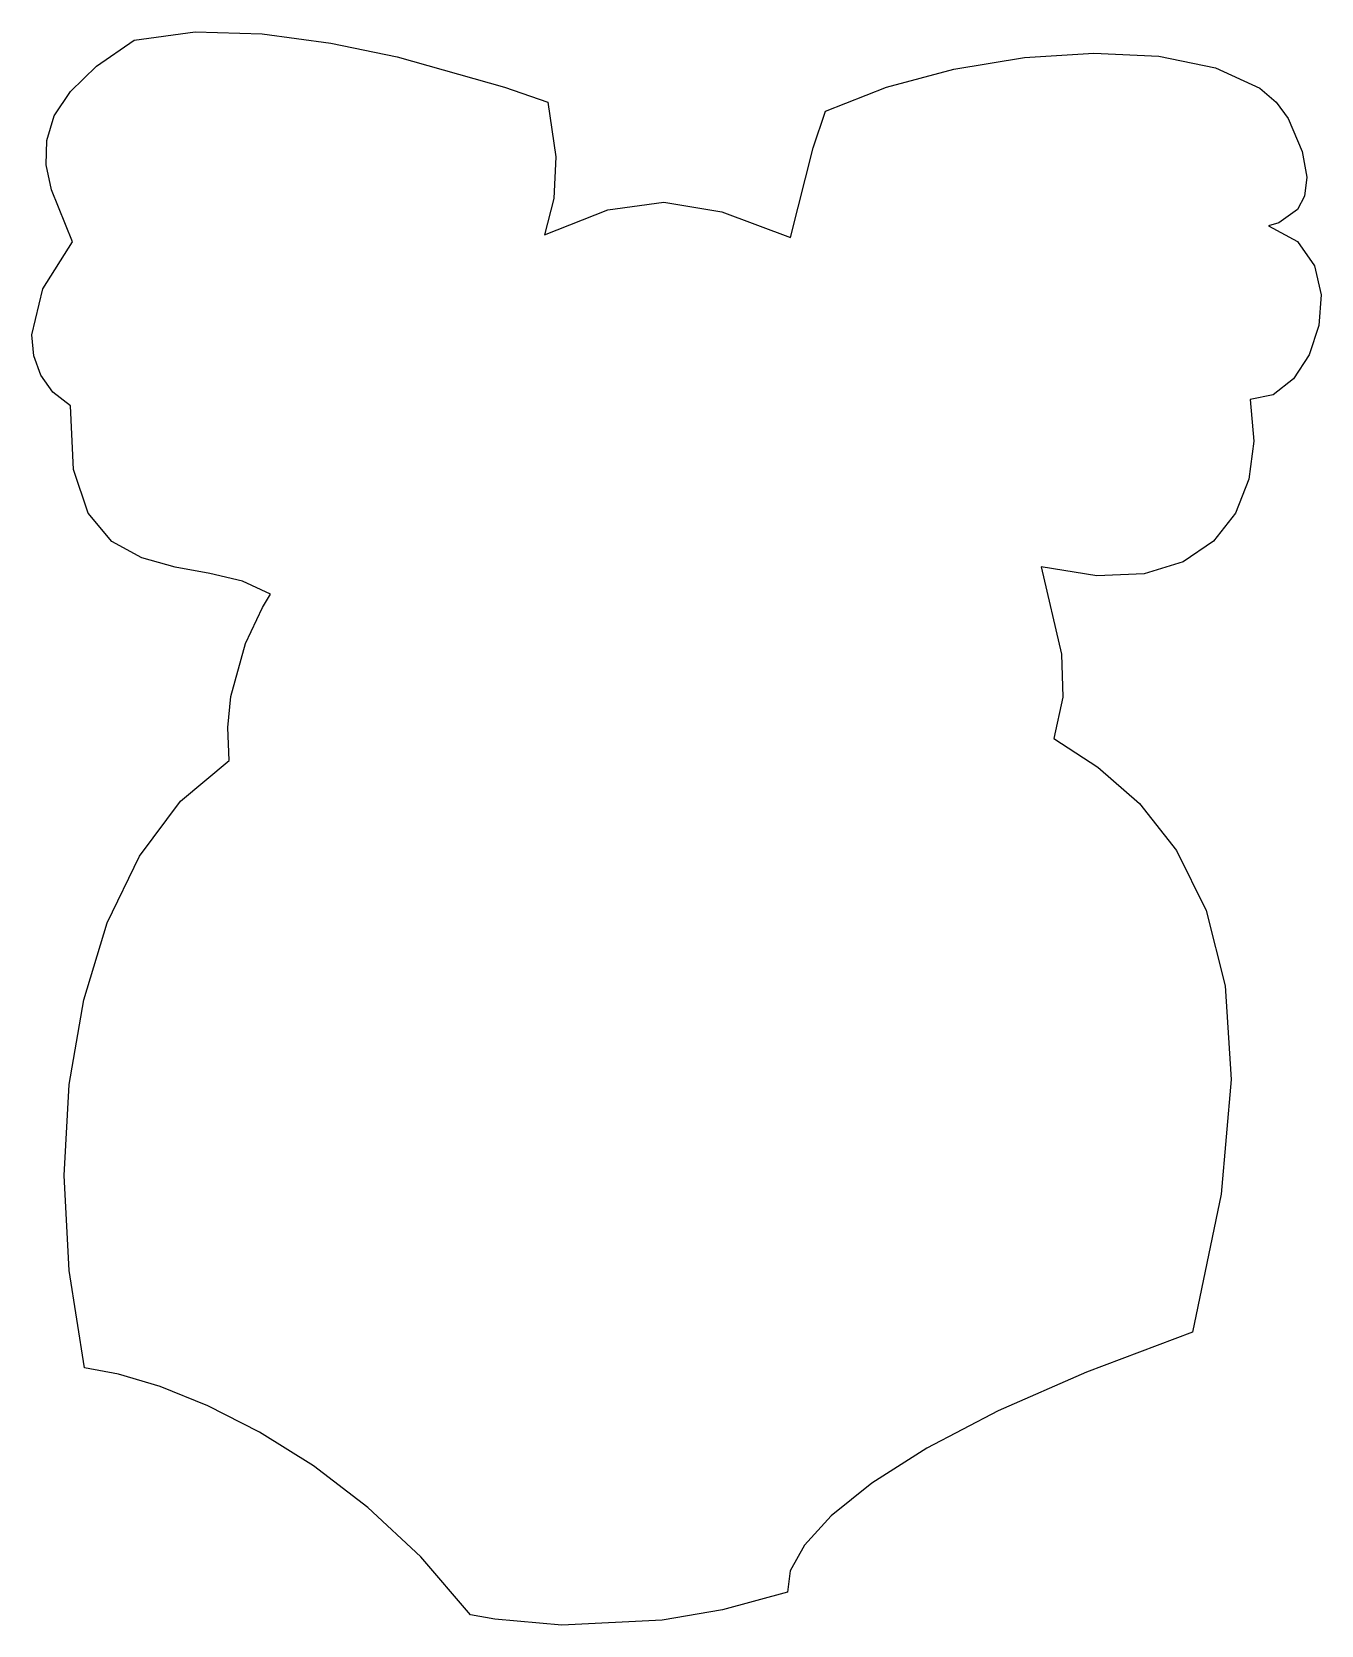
# Model space of a CAD drawing. Header units: millimetres. Extents: x -40 to 41, y -56 to 44.
import ezdxf

# ---------------------------------------------------------------- set-up
doc = ezdxf.new("R2010")
doc.units = ezdxf.units.MM
doc.layers.add('Layer 1', color=7, linetype='Continuous')

msp = doc.modelspace()

# ---------------------------------------------------------------- linework, layer by layer
at = {"layer": 'Layer 1'}
for p, q in [((-36.14, 41.55), (-33.77, 43.19)), ((-33.77, 43.19), (-29.95, 43.71)), ((-29.95, 43.71), (-25.74, 43.59)), ((-25.74, 43.59), (-21.42, 43.01)), ((-21.42, 43.01), (-17.26, 42.14)), ((-17.26, 42.14), (-10.53, 40.24)), ((17.69, 41.37), (22.12, 42.1)), ((22.12, 42.1), (26.48, 42.38)), ((26.48, 42.38), (30.56, 42.18)), ((30.56, 42.18), (34.11, 41.46)), ((-37.78, 39.97), (-36.14, 41.55)), ((13.45, 40.24), (17.69, 41.37)), ((34.11, 41.46), (36.9, 40.17)), ((-10.53, 40.24), (-7.8, 39.29)), ((9.62, 38.74), (13.45, 40.24)), ((36.9, 40.17), (37.93, 39.3)), ((-38.79, 38.43), (-37.78, 39.97)), ((-7.8, 39.29), (-7.3, 35.87)), ((37.93, 39.3), (38.68, 38.28)), ((-39.26, 36.89), (-38.79, 38.43)), ((8.85, 36.43), (9.62, 38.74)), ((38.68, 38.28), (39.55, 36.19)), ((-39.29, 35.36), (-39.26, 36.89)), ((7.44, 30.79), (8.85, 36.43)), ((39.55, 36.19), (39.84, 34.58)), ((-38.97, 33.8), (-39.29, 35.36)), ((-7.3, 35.87), (-7.43, 33.25)), ((39.84, 34.58), (39.7, 33.39)), ((-37.65, 30.53), (-38.97, 33.8)), ((-7.43, 33.25), (-8.01, 30.96)), ((39.7, 33.39), (39.27, 32.56)), ((-8.01, 30.96), (-4.04, 32.53)), ((-4.04, 32.53), (-0.52, 33.01)), ((-0.52, 33.01), (3.12, 32.42)), ((3.12, 32.42), (7.44, 30.79)), ((39.27, 32.56), (38.09, 31.71)), ((38.09, 31.71), (37.45, 31.53)), ((37.45, 31.53), (39.26, 30.54)), ((-39.51, 27.58), (-37.65, 30.53)), ((-8.01, 30.96), (-8.01, 30.96)), ((39.26, 30.54), (40.33, 29.02)), ((40.33, 29.02), (40.75, 27.2)), ((-40.2, 24.69), (-39.51, 27.58)), ((40.75, 27.2), (40.6, 25.27)), ((40.6, 25.27), (39.99, 23.44)), ((-40.08, 23.36), (-40.2, 24.69)), ((-39.64, 22.15), (-40.08, 23.36)), ((39.99, 23.44), (39.01, 21.92)), ((-38.88, 21.09), (-39.64, 22.15)), ((-37.78, 20.23), (-38.88, 21.09)), ((39.01, 21.92), (37.74, 20.92)), ((-37.59, 16.23), (-37.78, 20.23)), ((37.74, 20.92), (36.29, 20.63)), ((36.29, 20.63), (36.52, 18.02)), ((36.52, 18.02), (36.21, 15.62)), ((-36.67, 13.48), (-37.59, 16.23)), ((36.21, 15.62), (35.37, 13.49)), ((-35.18, 11.72), (-36.67, 13.48)), ((35.37, 13.49), (33.99, 11.74)), ((-33.3, 10.68), (-35.18, 11.72)), ((33.99, 11.74), (32.08, 10.44)), ((-31.19, 10.1), (-33.3, 10.68)), ((-29.03, 9.71), (-31.19, 10.1)), ((26.67, 9.55), (23.16, 10.12)), ((23.16, 10.12), (24.45, 4.63)), ((32.08, 10.44), (29.64, 9.68)), ((-26.98, 9.23), (-29.03, 9.71)), ((-25.21, 8.4), (-26.98, 9.23)), ((29.64, 9.68), (26.67, 9.55)), ((-25.71, 7.57), (-25.21, 8.4)), ((-26.78, 5.3), (-25.71, 7.57)), ((-27.71, 1.98), (-26.78, 5.3)), ((24.45, 4.63), (24.54, 1.94)), ((-27.9, 0.03), (-27.71, 1.98)), ((24.54, 1.94), (23.97, -0.65)), ((-27.81, -2.04), (-27.9, 0.03)), ((23.97, -0.65), (26.72, -2.45)), ((-30.87, -4.6), (-27.81, -2.04)), ((26.72, -2.45), (29.34, -4.74)), ((-33.43, -8.04), (-30.87, -4.6)), ((29.34, -4.74), (31.67, -7.69)), ((31.67, -7.69), (33.52, -11.45)), ((-35.46, -12.24), (-33.43, -8.04)), ((33.52, -11.45), (34.72, -16.19)), ((-36.94, -17.06), (-35.46, -12.24)), ((34.72, -16.19), (35.1, -22.07)), ((-37.85, -22.39), (-36.94, -17.06)), ((-38.16, -28.1), (-37.85, -22.39)), ((35.1, -22.07), (34.48, -29.27)), ((-37.85, -34.07), (-38.16, -28.1)), ((34.48, -29.27), (32.68, -37.94)), ((-36.9, -40.17), (-37.85, -34.07)), ((32.68, -37.94), (26.01, -40.44)), ((-34.76, -40.56), (-36.9, -40.17)), ((-32.14, -41.35), (-34.76, -40.56)), ((26.01, -40.44), (20.47, -42.88)), ((-29.15, -42.56), (-32.14, -41.35)), ((-25.9, -44.22), (-29.15, -42.56)), ((20.47, -42.88), (16, -45.22)), ((-22.51, -46.33), (-25.9, -44.22)), ((16, -45.22), (12.53, -47.42)), ((-19.1, -48.94), (-22.51, -46.33)), ((12.53, -47.42), (9.99, -49.46)), ((-15.77, -52.04), (-19.1, -48.94)), ((9.99, -49.46), (8.31, -51.3)), ((8.31, -51.3), (7.42, -52.91)), ((-12.65, -55.67), (-15.77, -52.04)), ((7.42, -52.91), (7.25, -54.25)), ((7.25, -54.25), (3.16, -55.36)), ((-11.13, -55.96), (-12.65, -55.67)), ((-6.93, -56.33), (-11.13, -55.96)), ((-0.62, -56.01), (-6.93, -56.33)), ((3.16, -55.36), (-0.62, -56.01))]:
    msp.add_line(p, q, dxfattribs=at)

doc.saveas('drawing.dxf')
